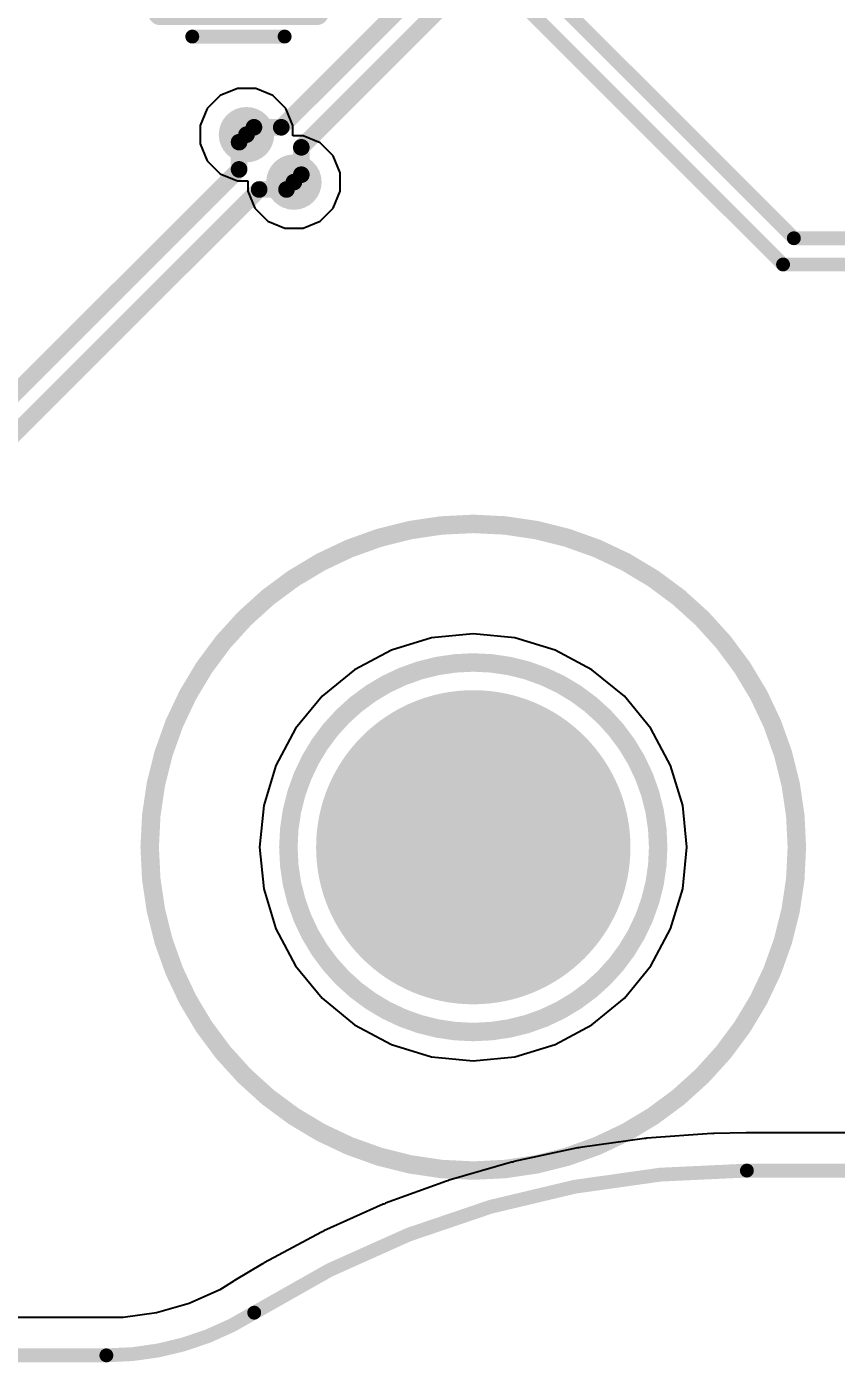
# Model space of a CAD drawing. Header units: inches. Extents: x 0 to 110, y 0 to 95.
# Drawn here: x 88.21 to 96.97, y -0.08 to 14.38 of the extents above; entities that cross this region are included whole.
import ezdxf

# ---------------------------------------------------------------- set-up
doc = ezdxf.new("R2010")
doc.units = ezdxf.units.IN
for name, color, linetype in [('Board Shape', 56, 'Continuous'), ('Bottom Layer', 5, 'Continuous'), ('Bottom Solder', 6, 'Continuous'), ('Int1', 16, 'Continuous'), ('Int2', 76, 'Continuous'), ('Keep-Out Layer', 6, 'Continuous'), ('Mechanical1', 6, 'Continuous'), ('Pad Holes', 156, 'Continuous'), ('Panelize Outline', 56, 'Continuous'), ('Top Layer', 1, 'Continuous'), ('Top Overlay', 2, 'Continuous'), ('Top Paste', 8, 'Continuous'), ('Top Solder', 216, 'Continuous'), ('Via Holes', 16, 'Continuous')]:
    doc.layers.add(name, color=color, linetype=linetype)
doc.styles.add('GOST type B', font='', dxfattribs={"height": 0.2})
doc.styles.get('GOST type B').set_extended_font_data('GOST type B')

# ---------------------------------------------------------------- blocks, each defined once
blk = doc.blocks.new('0603R_718')
at = {"layer": 'Top Layer'}
for points in [[(-1.05, -0.475), (-1.05, 0.475), (-0.25, 0.475), (-0.25, -0.475)], [(0.25, -0.475), (0.25, 0.475), (1.05, 0.475), (1.05, -0.475)]]:
    blk.add_hatch(color=1, dxfattribs=at).paths.add_polyline_path(points)
at = {"layer": 'Top Paste'}
for points in [[(-1.05, -0.475), (-1.05, 0.475), (-0.25, 0.475), (-0.25, -0.475)], [(0.25, -0.475), (0.25, 0.475), (1.05, 0.475), (1.05, -0.475)]]:
    blk.add_hatch(color=8, dxfattribs=at).paths.add_polyline_path(points)
at = {"layer": 'Top Solder'}
for points in [[(-1.075, -0.5), (-1.075, 0.5), (-0.225, 0.5), (-0.225, -0.5)], [(0.225, -0.5), (0.225, 0.5), (1.075, 0.5), (1.075, -0.5)]]:
    blk.add_hatch(color=216, dxfattribs=at).paths.add_polyline_path(points)
at = {"layer": 'Panelize Outline'}
for points in [[(-0.85, -0.475, 0.25, 0.25, 0), (-0.85, 0.475, 0.25, 0.25, 0)], [(-0.85, 0.475, 0.25, 0.25, 0), (0.85, 0.475, 0.25, 0.25, 0)], [(0.85, -0.475, 0.25, 0.25, 0), (0.85, 0.475, 0.25, 0.25, 0)], [(-0.85, -0.475, 0.25, 0.25, 0), (0.85, -0.475, 0.25, 0.25, 0)]]:
    blk.add_lwpolyline(points, format="xyseb", dxfattribs=at)
for points in [[(-0.913, 0.475, 0.125, 0.125, 1), (-0.788, 0.475, 0.125, 0.125, 1)], [(-0.913, 0.475, 0.125, 0.125, 1), (-0.788, 0.475, 0.125, 0.125, 1)], [(0.787, 0.475, 0.125, 0.125, 1), (0.912, 0.475, 0.125, 0.125, 1)], [(0.787, 0.475, 0.125, 0.125, 1), (0.912, 0.475, 0.125, 0.125, 1)], [(-0.913, -0.475, 0.125, 0.125, 1), (-0.788, -0.475, 0.125, 0.125, 1)], [(-0.913, -0.475, 0.125, 0.125, 1), (-0.788, -0.475, 0.125, 0.125, 1)], [(0.787, -0.475, 0.125, 0.125, 1), (0.912, -0.475, 0.125, 0.125, 1)], [(0.787, -0.475, 0.125, 0.125, 1), (0.912, -0.475, 0.125, 0.125, 1)]]:
    blk.add_lwpolyline(points, format="xyseb", close=True, dxfattribs=at)
at = {"layer": 'Top Overlay'}
for points in [[(-0.5, 0.725, 0.15, 0.15, 0), (0.5, 0.725, 0.15, 0.15, 0)], [(-0.5, -0.725, 0.15, 0.15, 0), (0.5, -0.725, 0.15, 0.15, 0)]]:
    blk.add_lwpolyline(points, format="xyseb", dxfattribs=at)
for points in [[(-0.537, 0.725, 0.075, 0.075, 1), (-0.462, 0.725, 0.075, 0.075, 1)], [(0.462, 0.725, 0.075, 0.075, 1), (0.537, 0.725, 0.075, 0.075, 1)], [(-0.537, -0.725, 0.075, 0.075, 1), (-0.462, -0.725, 0.075, 0.075, 1)], [(0.462, -0.725, 0.075, 0.075, 1), (0.537, -0.725, 0.075, 0.075, 1)]]:
    blk.add_lwpolyline(points, format="xyseb", close=True, dxfattribs=at)
at = {"layer": 'Panelize Outline', "style": 'GOST type B'}
blk.add_text('R15', height=2.15, rotation=360, dxfattribs=at).set_placement((-2.4, 1.4))

msp = doc.modelspace()

# ---------------------------------------------------------------- hatches: boundary and pattern name
at = {"layer": 'Bottom Layer'}
h = msp.add_hatch(color=5, dxfattribs=at)
edge = h.paths.add_edge_path()
edge.add_arc((90.587, 13.213), 0.3, 0, 360)
h = msp.add_hatch(color=5, dxfattribs=at)
edge = h.paths.add_edge_path()
edge.add_arc((91.1, 12.7), 0.3, 0, 360)
at = {"layer": 'Bottom Solder'}
h = msp.add_hatch(color=6, dxfattribs=at)
edge = h.paths.add_edge_path()
edge.add_arc((93.04, 5.5), 1.7, 0, 360)
at = {"layer": 'Int1'}
h = msp.add_hatch(color=16, dxfattribs=at)
edge = h.paths.add_edge_path()
edge.add_arc((90.587, 13.213), 0.3, 0, 360)
h = msp.add_hatch(color=16, dxfattribs=at)
edge = h.paths.add_edge_path()
edge.add_arc((91.1, 12.7), 0.3, 0, 360)
at = {"layer": 'Int2'}
h = msp.add_hatch(color=76, dxfattribs=at)
edge = h.paths.add_edge_path()
edge.add_arc((90.587, 13.213), 0.3, 0, 360)
h = msp.add_hatch(color=76, dxfattribs=at)
edge = h.paths.add_edge_path()
edge.add_arc((91.1, 12.7), 0.3, 0, 360)
at = {"layer": 'Pad Holes'}
h = msp.add_hatch(color=7, dxfattribs=at)
edge = h.paths.add_edge_path()
edge.add_arc((93.04, 5.5), 1.6, 0, 360)
at = {"layer": 'Top Layer'}
h = msp.add_hatch(color=1, dxfattribs=at)
edge = h.paths.add_edge_path()
edge.add_arc((90.587, 13.213), 0.3, 0, 360)
h = msp.add_hatch(color=1, dxfattribs=at)
edge = h.paths.add_edge_path()
edge.add_arc((91.1, 12.7), 0.3, 0, 360)
at = {"layer": 'Top Solder'}
h = msp.add_hatch(color=216, dxfattribs=at)
edge = h.paths.add_edge_path()
edge.add_arc((93.04, 5.5), 1.7, 0, 360)
at = {"layer": 'Via Holes'}
h = msp.add_hatch(color=7, dxfattribs=at)
edge = h.paths.add_edge_path()
edge.add_arc((90.587, 13.213), 0.15, 0, 360)
h = msp.add_hatch(color=7, dxfattribs=at)
edge = h.paths.add_edge_path()
edge.add_arc((91.1, 12.7), 0.15, 0, 360)

# ---------------------------------------------------------------- linework, layer by layer
at = {"layer": 'Board Shape'}
for points in [[(90.671, 0.462, 0.15, 0.15, -0.14145), (96, 2, 0.15, 0.15, 0)], [(96, 2, 0.15, 0.15, 0), (107, 2, 0.15, 0.15, 0)], [(90.671, 0.462, 0.15, 0.15, -0.14145), (89.072, 0, 0.15, 0.15, 0)], [(2, 0, 0.15, 0.15, 0), (89.072, 0, 0.15, 0.15, 0)]]:
    msp.add_lwpolyline(points, format="xyseb", dxfattribs=at)
for points in [[(95.962, 2, 0.075, 0.075, 1), (96.037, 2, 0.075, 0.075, 1)], [(95.962, 2, 0.075, 0.075, 1), (96.037, 2, 0.075, 0.075, 1)], [(90.633, 0.462, 0.075, 0.075, 1), (90.708, 0.462, 0.075, 0.075, 1)], [(90.633, 0.462, 0.075, 0.075, 1), (90.708, 0.462, 0.075, 0.075, 1)], [(89.034, 0, 0.075, 0.075, 1), (89.109, 0, 0.075, 0.075, 1)], [(89.034, 0, 0.075, 0.075, 1), (89.109, 0, 0.075, 0.075, 1)]]:
    msp.add_lwpolyline(points, format="xyseb", close=True, dxfattribs=at)
at = {"layer": 'Bottom Layer'}
for points in [[(88.8, 19.8, 0.15, 0.15, 0), (96.508, 12.092, 0.15, 0.15, 0)], [(88.516, 19.682, 0.15, 0.15, 0), (96.39, 11.808, 0.15, 0.15, 0)], [(90.507, 13.132, 0.18, 0.18, 0), (90.587, 13.213, 0.18, 0.18, 0)], [(90.507, 12.837, 0.18, 0.18, 0), (90.507, 13.132, 0.18, 0.18, 0)], [(85.977, 8.307, 0.18, 0.18, 0), (90.507, 12.837, 0.18, 0.18, 0)], [(91.02, 12.62, 0.18, 0.18, 0), (91.1, 12.7, 0.18, 0.18, 0)], [(86.104, 8, 0.18, 0.18, 0), (90.724, 12.62, 0.18, 0.18, 0)], [(90.724, 12.62, 0.18, 0.18, 0), (91.02, 12.62, 0.18, 0.18, 0)], [(96.508, 12.092, 0.15, 0.15, 0), (103.492, 12.092, 0.15, 0.15, 0)], [(96.39, 11.808, 0.15, 0.15, 0), (103.492, 11.808, 0.15, 0.15, 0)]]:
    msp.add_lwpolyline(points, format="xyseb", dxfattribs=at)
for points in [[(90.542, 13.213, 0.09, 0.09, 1), (90.632, 13.213, 0.09, 0.09, 1)], [(90.462, 13.132, 0.09, 0.09, 1), (90.552, 13.132, 0.09, 0.09, 1)], [(90.462, 13.132, 0.09, 0.09, 1), (90.552, 13.132, 0.09, 0.09, 1)], [(90.462, 12.837, 0.09, 0.09, 1), (90.552, 12.837, 0.09, 0.09, 1)], [(90.462, 12.837, 0.09, 0.09, 1), (90.552, 12.837, 0.09, 0.09, 1)], [(91.055, 12.7, 0.09, 0.09, 1), (91.145, 12.7, 0.09, 0.09, 1)], [(90.679, 12.62, 0.09, 0.09, 1), (90.769, 12.62, 0.09, 0.09, 1)], [(90.679, 12.62, 0.09, 0.09, 1), (90.769, 12.62, 0.09, 0.09, 1)], [(90.975, 12.62, 0.09, 0.09, 1), (91.065, 12.62, 0.09, 0.09, 1)], [(90.975, 12.62, 0.09, 0.09, 1), (91.065, 12.62, 0.09, 0.09, 1)], [(96.47, 12.092, 0.075, 0.075, 1), (96.545, 12.092, 0.075, 0.075, 1)], [(96.47, 12.092, 0.075, 0.075, 1), (96.545, 12.092, 0.075, 0.075, 1)], [(96.353, 11.808, 0.075, 0.075, 1), (96.428, 11.808, 0.075, 0.075, 1)], [(96.353, 11.808, 0.075, 0.075, 1), (96.428, 11.808, 0.075, 0.075, 1)]]:
    msp.add_lwpolyline(points, format="xyseb", close=True, dxfattribs=at)
at = {"layer": 'Int1'}
for p, q in [((90.304, 13.637), (90.163, 13.496)), ((90.488, 13.713), (90.304, 13.637)), ((90.687, 13.713), (90.488, 13.713)), ((90.871, 13.637), (90.687, 13.713)), ((91.011, 13.496), (90.871, 13.637)), ((90.163, 13.496), (90.087, 13.312)), ((91.087, 13.312), (91.011, 13.496)), ((90.087, 13.312), (90.087, 13.113)), ((91.087, 13.2), (91.087, 13.312)), ((91.199, 13.2), (91.087, 13.2)), ((91.383, 13.124), (91.199, 13.2)), ((90.087, 13.113), (90.163, 12.929)), ((91.524, 12.983), (91.383, 13.124)), ((90.163, 12.929), (90.304, 12.789)), ((91.6, 12.799), (91.524, 12.983)), ((90.304, 12.789), (90.488, 12.713)), ((91.6, 12.601), (91.6, 12.799)), ((90.488, 12.713), (90.6, 12.713)), ((90.6, 12.713), (90.6, 12.601)), ((90.6, 12.601), (90.676, 12.417)), ((91.524, 12.417), (91.6, 12.601)), ((90.676, 12.417), (90.817, 12.276)), ((91.383, 12.276), (91.524, 12.417)), ((90.817, 12.276), (91.001, 12.2)), ((91.001, 12.2), (91.199, 12.2)), ((91.199, 12.2), (91.383, 12.276)), ((93.04, 7.811), (92.589, 7.767)), ((93.491, 7.767), (93.04, 7.811)), ((92.589, 7.767), (92.156, 7.635)), ((93.924, 7.635), (93.491, 7.767)), ((92.156, 7.635), (91.756, 7.422)), ((94.324, 7.422), (93.924, 7.635)), ((91.756, 7.422), (91.406, 7.134)), ((94.674, 7.134), (94.324, 7.422)), ((91.406, 7.134), (91.118, 6.784)), ((94.962, 6.784), (94.674, 7.134)), ((91.118, 6.784), (90.905, 6.384)), ((95.175, 6.384), (94.962, 6.784)), ((90.905, 6.384), (90.773, 5.951)), ((95.307, 5.951), (95.175, 6.384)), ((90.773, 5.951), (90.729, 5.5)), ((95.351, 5.5), (95.307, 5.951)), ((90.729, 5.5), (90.773, 5.049)), ((95.307, 5.049), (95.351, 5.5)), ((90.773, 5.049), (90.905, 4.616)), ((95.175, 4.616), (95.307, 5.049)), ((90.905, 4.616), (91.118, 4.216)), ((94.962, 4.216), (95.175, 4.616)), ((91.118, 4.216), (91.406, 3.866)), ((94.674, 3.866), (94.962, 4.216)), ((91.406, 3.866), (91.756, 3.578)), ((94.324, 3.578), (94.674, 3.866)), ((91.756, 3.578), (92.156, 3.365)), ((93.924, 3.365), (94.324, 3.578)), ((92.156, 3.365), (92.589, 3.233)), ((93.491, 3.233), (93.924, 3.365)), ((92.589, 3.233), (93.04, 3.189)), ((93.04, 3.189), (93.491, 3.233)), ((94.891, 2.348), (94.195, 2.25)), ((94.905, 2.348), (94.891, 2.348)), ((94.919, 2.351), (94.905, 2.348)), ((95.62, 2.401), (94.919, 2.351)), ((95.631, 2.399), (95.62, 2.401)), ((95.642, 2.402), (95.631, 2.399)), ((95.993, 2.408), (95.642, 2.402)), ((95.996, 2.407), (95.993, 2.408)), ((96, 2.408), (95.996, 2.407)), ((107, 2.408), (96, 2.408)), ((94.167, 2.245), (93.48, 2.098)), ((94.182, 2.245), (94.167, 2.245)), ((94.195, 2.25), (94.182, 2.245)), ((93.453, 2.091), (92.778, 1.896)), ((93.467, 2.092), (93.453, 2.091)), ((93.48, 2.098), (93.467, 2.092)), ((92.75, 1.887), (92.091, 1.646)), ((92.765, 1.89), (92.75, 1.887)), ((92.778, 1.896), (92.765, 1.89)), ((92.064, 1.635), (91.423, 1.347)), ((92.078, 1.638), (92.064, 1.635)), ((92.091, 1.646), (92.078, 1.638)), ((91.398, 1.335), (90.779, 1.003)), ((91.412, 1.339), (91.398, 1.335)), ((91.423, 1.347), (91.412, 1.339)), ((90.76, 0.992), (90.459, 0.81)), ((90.77, 0.996), (90.76, 0.992)), ((90.779, 1.003), (90.77, 0.996)), ((90.453, 0.807), (90.299, 0.709)), ((90.457, 0.808), (90.453, 0.807)), ((90.459, 0.81), (90.457, 0.808)), ((90.299, 0.709), (89.966, 0.56)), ((89.615, 0.459), (89.254, 0.408)), ((89.966, 0.56), (89.615, 0.459)), ((89.072, 0.408), (2, 0.408)), ((89.254, 0.408), (89.072, 0.408))]:
    msp.add_line(p, q, dxfattribs=at)
at = {"layer": 'Int2'}
for p, q in [((90.304, 13.637), (90.163, 13.496)), ((90.488, 13.713), (90.304, 13.637)), ((90.687, 13.713), (90.488, 13.713)), ((90.871, 13.637), (90.687, 13.713)), ((91.011, 13.496), (90.871, 13.637)), ((90.163, 13.496), (90.087, 13.312)), ((91.087, 13.312), (91.011, 13.496)), ((90.087, 13.312), (90.087, 13.113)), ((91.087, 13.2), (91.087, 13.312)), ((91.199, 13.2), (91.087, 13.2)), ((91.383, 13.124), (91.199, 13.2)), ((90.087, 13.113), (90.163, 12.929)), ((91.524, 12.983), (91.383, 13.124)), ((90.163, 12.929), (90.304, 12.789)), ((91.6, 12.799), (91.524, 12.983)), ((90.304, 12.789), (90.488, 12.713)), ((91.6, 12.601), (91.6, 12.799)), ((90.488, 12.713), (90.6, 12.713)), ((90.6, 12.713), (90.6, 12.601)), ((90.6, 12.601), (90.676, 12.417)), ((91.524, 12.417), (91.6, 12.601)), ((90.676, 12.417), (90.817, 12.276)), ((91.383, 12.276), (91.524, 12.417)), ((90.817, 12.276), (91.001, 12.2)), ((91.001, 12.2), (91.199, 12.2)), ((91.199, 12.2), (91.383, 12.276)), ((93.04, 7.811), (92.589, 7.767)), ((93.491, 7.767), (93.04, 7.811)), ((92.589, 7.767), (92.156, 7.635)), ((93.924, 7.635), (93.491, 7.767)), ((92.156, 7.635), (91.756, 7.422)), ((94.324, 7.422), (93.924, 7.635)), ((91.756, 7.422), (91.406, 7.134)), ((94.674, 7.134), (94.324, 7.422)), ((91.406, 7.134), (91.118, 6.784)), ((94.962, 6.784), (94.674, 7.134)), ((91.118, 6.784), (90.905, 6.384)), ((95.175, 6.384), (94.962, 6.784)), ((90.905, 6.384), (90.773, 5.951)), ((95.307, 5.951), (95.175, 6.384)), ((90.773, 5.951), (90.729, 5.5)), ((95.351, 5.5), (95.307, 5.951)), ((90.729, 5.5), (90.773, 5.049)), ((95.307, 5.049), (95.351, 5.5)), ((90.773, 5.049), (90.905, 4.616)), ((95.175, 4.616), (95.307, 5.049)), ((90.905, 4.616), (91.118, 4.216)), ((94.962, 4.216), (95.175, 4.616)), ((91.118, 4.216), (91.406, 3.866)), ((94.674, 3.866), (94.962, 4.216)), ((91.406, 3.866), (91.756, 3.578)), ((94.324, 3.578), (94.674, 3.866)), ((91.756, 3.578), (92.156, 3.365)), ((93.924, 3.365), (94.324, 3.578)), ((92.156, 3.365), (92.589, 3.233)), ((93.491, 3.233), (93.924, 3.365)), ((92.589, 3.233), (93.04, 3.189)), ((93.04, 3.189), (93.491, 3.233)), ((94.891, 2.348), (94.195, 2.25)), ((94.905, 2.348), (94.891, 2.348)), ((94.919, 2.351), (94.905, 2.348)), ((95.62, 2.401), (94.919, 2.351)), ((95.631, 2.399), (95.62, 2.401)), ((95.642, 2.402), (95.631, 2.399)), ((95.993, 2.408), (95.642, 2.402)), ((95.996, 2.407), (95.993, 2.408)), ((96, 2.408), (95.996, 2.407)), ((107, 2.408), (96, 2.408)), ((94.167, 2.245), (93.48, 2.098)), ((94.182, 2.245), (94.167, 2.245)), ((94.195, 2.25), (94.182, 2.245)), ((93.453, 2.091), (92.778, 1.896)), ((93.467, 2.092), (93.453, 2.091)), ((93.48, 2.098), (93.467, 2.092)), ((92.75, 1.887), (92.091, 1.646)), ((92.765, 1.89), (92.75, 1.887)), ((92.778, 1.896), (92.765, 1.89)), ((92.064, 1.635), (91.423, 1.347)), ((92.078, 1.638), (92.064, 1.635)), ((92.091, 1.646), (92.078, 1.638)), ((91.398, 1.335), (90.779, 1.003)), ((91.412, 1.339), (91.398, 1.335)), ((91.423, 1.347), (91.412, 1.339)), ((90.76, 0.992), (90.459, 0.81)), ((90.77, 0.996), (90.76, 0.992)), ((90.779, 1.003), (90.77, 0.996)), ((90.453, 0.807), (90.299, 0.709)), ((90.457, 0.808), (90.453, 0.807)), ((90.459, 0.81), (90.457, 0.808)), ((90.299, 0.709), (89.966, 0.56)), ((89.615, 0.459), (89.254, 0.408)), ((89.966, 0.56), (89.615, 0.459)), ((89.072, 0.408), (2, 0.408)), ((89.254, 0.408), (89.072, 0.408))]:
    msp.add_line(p, q, dxfattribs=at)
at = {"layer": 'Keep-Out Layer'}
for points in [[(95.04, 5.5, 0.2, 0.2, 1), (91.04, 5.5, 0.2, 0.2, 1)], [(90.99, 5.5, 0.1, 0.1, 1), (91.09, 5.5, 0.1, 0.1, 1)], [(94.99, 5.5, 0.1, 0.1, 1), (95.09, 5.5, 0.1, 0.1, 1)]]:
    msp.add_lwpolyline(points, format="xyseb", close=True, dxfattribs=at)
at = {"layer": 'Mechanical1'}
for points in [[(94.64, 5.5, 0.2, 0.2, 1), (91.44, 5.5, 0.2, 0.2, 1)], [(91.39, 5.5, 0.1, 0.1, 1), (91.49, 5.5, 0.1, 0.1, 1)], [(94.59, 5.5, 0.1, 0.1, 1), (94.69, 5.5, 0.1, 0.1, 1)]]:
    msp.add_lwpolyline(points, format="xyseb", close=True, dxfattribs=at)
at = {"layer": 'Top Layer'}
for points in [[(90.963, 13.293, 0.18, 0.18, 0), (95.093, 17.423, 0.18, 0.18, 0)], [(91.18, 13.076, 0.18, 0.18, 0), (95.4, 17.296, 0.18, 0.18, 0)], [(90.587, 13.213, 0.18, 0.18, 0), (90.668, 13.293, 0.18, 0.18, 0)], [(90.668, 13.293, 0.18, 0.18, 0), (90.963, 13.293, 0.18, 0.18, 0)], [(91.18, 12.78, 0.18, 0.18, 0), (91.18, 13.076, 0.18, 0.18, 0)], [(91.1, 12.7, 0.18, 0.18, 0), (91.18, 12.78, 0.18, 0.18, 0)]]:
    msp.add_lwpolyline(points, format="xyseb", dxfattribs=at)
for points in [[(90.542, 13.213, 0.09, 0.09, 1), (90.632, 13.213, 0.09, 0.09, 1)], [(90.623, 13.293, 0.09, 0.09, 1), (90.713, 13.293, 0.09, 0.09, 1)], [(90.623, 13.293, 0.09, 0.09, 1), (90.713, 13.293, 0.09, 0.09, 1)], [(90.918, 13.293, 0.09, 0.09, 1), (91.008, 13.293, 0.09, 0.09, 1)], [(90.918, 13.293, 0.09, 0.09, 1), (91.008, 13.293, 0.09, 0.09, 1)], [(91.135, 13.076, 0.09, 0.09, 1), (91.225, 13.076, 0.09, 0.09, 1)], [(91.135, 13.076, 0.09, 0.09, 1), (91.225, 13.076, 0.09, 0.09, 1)], [(91.135, 12.78, 0.09, 0.09, 1), (91.225, 12.78, 0.09, 0.09, 1)], [(91.135, 12.78, 0.09, 0.09, 1), (91.225, 12.78, 0.09, 0.09, 1)], [(91.055, 12.7, 0.09, 0.09, 1), (91.145, 12.7, 0.09, 0.09, 1)], [(96.54, 5.5, 0.2, 0.2, 1), (89.54, 5.5, 0.2, 0.2, 1)], [(89.49, 5.5, 0.1, 0.1, 1), (89.59, 5.5, 0.1, 0.1, 1)], [(96.49, 5.5, 0.1, 0.1, 1), (96.59, 5.5, 0.1, 0.1, 1)]]:
    msp.add_lwpolyline(points, format="xyseb", close=True, dxfattribs=at)

# ---------------------------------------------------------------- block references
msp.add_blockref('0603R_718', (90.5, 15))

doc.saveas('drawing.dxf')
